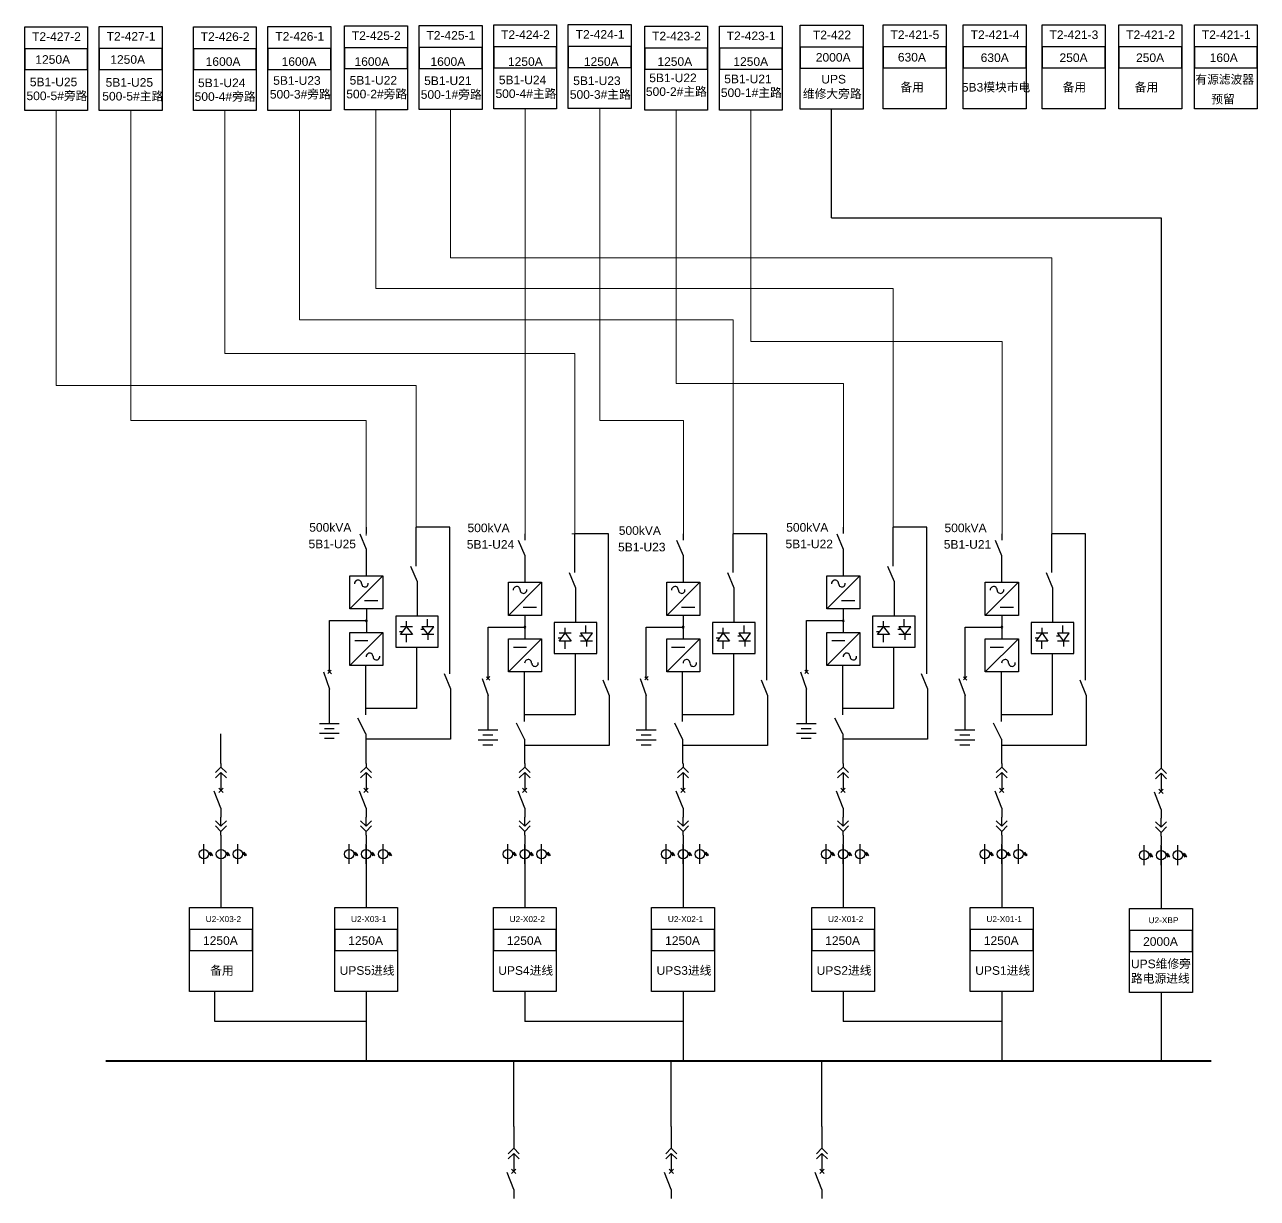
# Model space of a CAD drawing. Header units: millimetres. Extents: x -3460 to -460, y 6070 to 9130.
# Drawn here: x -1653.1 to -1551, y 6317.4 to 6414.7 of the extents above; entities that cross this region are included whole.
import ezdxf
from ezdxf.enums import TextEntityAlignment as Align

# ---------------------------------------------------------------- set-up
doc = ezdxf.new("R2010")
doc.units = ezdxf.units.MM
doc.header["$LTSCALE"] = 1000
doc.header["$MEASUREMENT"] = 0
doc.styles.get("Standard").update_dxf_attribs({"font": 'arial.ttf'})

# ---------------------------------------------------------------- blocks, each defined once
blk = doc.blocks.new('DYDQAA03')
at = {"color": 0}
for points in [[(0, 0), (0, -1.5)], [(-2.12, -3.62), (0, -1.5)], [(-2.12, -5.62), (0, -3.5)], [(2.12, -3.62), (0, -1.5)], [(2.12, -5.62), (0, -3.5)], [(0, -3.5), (0, -7)]]:
    blk.add_lwpolyline(points, dxfattribs=at)
blk = doc.blocks.new('DYDQAA09')
at = {"color": 0}
blk.add_lwpolyline([(0, 0), (0, -3.5)], dxfattribs=at)
blk.add_lwpolyline([(0, 0), (0, -3.5)], dxfattribs=at)
blk.add_lwpolyline([(0, 0), (0, -3.5)], dxfattribs=at)
blk.add_lwpolyline([(0, 0), (0, -3.5)], dxfattribs=at)
blk.add_lwpolyline([(0, 0), (0, -3.5)], dxfattribs=at)
blk.add_lwpolyline([(0, 0), (0, -3.5)], dxfattribs=at)
blk.add_lwpolyline([(0, 0), (0, -3.5)], dxfattribs=at)
blk.add_lwpolyline([(0, 0), (0, -3.5)], dxfattribs=at)
blk.add_lwpolyline([(0, 0), (0, -3.5)], dxfattribs=at)
blk = doc.blocks.new('DYDQ0201')
at = {"color": 0}
for points in [[(0.86, -0.86), (-0.86, 0.86)], [(-0.86, -0.86), (0.86, 0.86)], [(0, -7), (-2.61, -0.37)]]:
    blk.add_lwpolyline(points, dxfattribs=at)
blk = doc.blocks.new('DYDQAA04')
at = {"color": 0}
for points in [[(0, -3.5), (0, 0)], [(-2.12, -1.38), (0, -3.5)], [(-2.12, -3.38), (0, -5.5)], [(2.12, -1.38), (0, -3.5)], [(2.12, -3.38), (0, -5.5)], [(0, -7), (0, -5.5)]]:
    blk.add_lwpolyline(points, dxfattribs=at)
blk = doc.blocks.new('A$C03DD39B5')
for p, q in [((417, 475), (283, 392)), ((350, 333), (350, 467)), ((417, 422), (283, 339))]:
    blk.add_line(p, q)
blk.add_lwpolyline([(700, 167), (0, 167)])
blk.add_circle((350, 167), 167)
blk = doc.blocks.new('DYDQAA05')
at = {"color": 0}
blk.add_lwpolyline([(0, 0), (0, -7)], dxfattribs=at)

msp = doc.modelspace()

# ---------------------------------------------------------------- linework, layer by layer
at = {"color": 4, "lineweight": 20}
for p, q in [((-1650.49, 6407.57, -62213.62), (-1650.49, 6384.79, -62213.62)), ((-1636.52, 6407.57, -17409.11), (-1636.52, 6387.44, -17409.11)), ((-1630.33, 6407.58, -16717.47), (-1630.33, 6390.23, -16717.47)), ((-1624, 6407.65, -17409.11), (-1624, 6392.83, -17409.11)), ((-1617.82, 6407.66, -16717.47), (-1617.82, 6395.38, -16717.47)), ((-1617.82, 6395.38, -16717.47), (-1568.01, 6395.38, -16717.47)), ((-1568.01, 6395.38, -16717.47), (-1568.01, 6372.51, -17409.11)), ((-1624, 6392.83, -17409.11), (-1581.15, 6392.83, -17409.11)), ((-1581.15, 6392.83, -17409.11), (-1581.15, 6373.05, -17409.11)), ((-1630.33, 6390.23, -16717.47), (-1594.41, 6390.23, -16717.47)), ((-1594.41, 6390.23, -16717.47), (-1594.41, 6372.51, -17409.11)), ((-1636.52, 6387.44, -17409.11), (-1607.52, 6387.44, -17409.11)), ((-1607.52, 6387.44, -17409.11), (-1607.52, 6372.51, -17409.11)), ((-1650.49, 6384.79, -62213.62), (-1620.65, 6384.79, -62213.62)), ((-1620.65, 6384.79, -62213.62), (-1620.65, 6373.05, -17409.11))]:
    msp.add_line(p, q, dxfattribs=at)
at = {"color": 6, "lineweight": 20}
for p, q in [((-1644.31, 6407.58, -61521.98), (-1644.31, 6381.91, -61521.98)), ((-1611.64, 6407.73, -17409.11), (-1611.64, 6372.51, -17409.11)), ((-1605.46, 6407.74, -16717.47), (-1605.46, 6381.91, -16717.47)), ((-1599.13, 6407.61, -17409.11), (-1599.13, 6384.95, -17409.11)), ((-1592.95, 6407.62, -16717.47), (-1592.95, 6388.43, -16717.47)), ((-1592.95, 6388.43, -16717.47), (-1572.13, 6388.43, -16717.47)), ((-1572.13, 6388.43, -16717.47), (-1572.13, 6372.51, -17409.11)), ((-1599.13, 6384.95, -17409.11), (-1585.26, 6384.95, -17409.11)), ((-1585.26, 6384.95, -17409.11), (-1585.26, 6373.05, -17409.11)), ((-1644.31, 6381.91, -61521.98), (-1624.8, 6381.91, -61521.98)), ((-1624.8, 6381.91, -61521.98), (-1624.8, 6374.59, -46826.32)), ((-1605.46, 6381.91, -16717.47), (-1598.53, 6381.91, -16717.47)), ((-1598.53, 6381.91, -16717.47), (-1598.53, 6372.51, -17409.11)), ((-1624.8, 6374.59, -46826.32), (-1624.8, 6372.38, -46826.32))]:
    msp.add_line(p, q, dxfattribs=at)
at = {"color": 5, "lineweight": 30}
for p, q in [((-1586.25, 6398.69, -19549.99), (-1586.25, 6407.7, -17914.17)), ((-1586.25, 6398.69, -19549.99), (-1558.96, 6398.69, -19549.99)), ((-1558.96, 6398.69, -19549.99), (-1558.96, 6353.41, -17409.11))]:
    msp.add_line(p, q, dxfattribs=at)
at = {"color": 3, "lineweight": -2}
for p, q in [((-1624.77, 6372.53, -17409.11), (-1624.77, 6373.05, -17409.11)), ((-1617.87, 6373.05, -17409.11), (-1620.65, 6373.05, -17409.11)), ((-1620.65, 6369.83, -17409.11), (-1620.65, 6373.05, -17409.11)), ((-1617.87, 6373.05, -17409.11), (-1620.65, 6373.05, -17409.11)), ((-1585.26, 6372.53, -17409.11), (-1585.26, 6373.05, -17409.11)), ((-1578.36, 6373.05, -17409.11), (-1581.15, 6373.05, -17409.11)), ((-1581.15, 6369.83, -17409.11), (-1581.15, 6373.05, -17409.11)), ((-1578.36, 6373.05, -17409.11), (-1581.15, 6373.05, -17409.11)), ((-1625.34, 6372.52, -17409.11), (-1624.81, 6371.25, -17409.11)), ((-1612.21, 6371.99, -17409.11), (-1611.67, 6370.71, -17409.11)), ((-1611.64, 6371.99, -17409.11), (-1611.64, 6372.51, -17409.11)), ((-1604.74, 6372.51, -17409.11), (-1607.52, 6372.51, -17409.11)), ((-1607.52, 6369.29, -17409.11), (-1607.52, 6372.51, -17409.11)), ((-1604.74, 6372.51, -17409.11), (-1607.52, 6372.51, -17409.11)), ((-1599.1, 6371.99, -17409.11), (-1598.56, 6370.71, -17409.11)), ((-1598.53, 6371.99, -17409.11), (-1598.53, 6372.51, -17409.11)), ((-1591.62, 6372.51, -17409.11), (-1594.41, 6372.51, -17409.11)), ((-1594.41, 6369.29, -17409.11), (-1594.41, 6372.51, -17409.11)), ((-1591.62, 6372.51, -17409.11), (-1594.41, 6372.51, -17409.11)), ((-1585.83, 6372.52, -17409.11), (-1585.3, 6371.25, -17409.11)), ((-1572.7, 6371.99, -17409.11), (-1572.17, 6370.71, -17409.11)), ((-1572.13, 6371.99, -17409.11), (-1572.13, 6372.51, -17409.11)), ((-1565.23, 6372.51, -17409.11), (-1568.01, 6372.51, -17409.11)), ((-1568.01, 6369.29, -17409.11), (-1568.01, 6372.51, -17409.11)), ((-1565.23, 6372.51, -17409.11), (-1568.01, 6372.51, -17409.11)), ((-1624.81, 6371.25, -17409.11), (-1624.81, 6369.06, -17409.11)), ((-1611.67, 6370.71, -17409.11), (-1611.67, 6368.53, -17409.11)), ((-1598.56, 6370.71, -17409.11), (-1598.56, 6368.53, -17409.11)), ((-1585.3, 6371.25, -17409.11), (-1585.3, 6369.06, -17409.11)), ((-1572.17, 6370.71, -17409.11), (-1572.17, 6368.53, -17409.11)), ((-1621.12, 6369.84, -17409.11), (-1620.59, 6368.57, -17409.11)), ((-1581.61, 6369.84, -17409.11), (-1581.08, 6368.57, -17409.11)), ((-1623.43, 6369.03, -17409.11), (-1626.16, 6366.29, -17409.11)), ((-1626.16, 6369.03, -17409.11), (-1623.43, 6369.03, -17409.11)), ((-1626.16, 6366.29, -17409.11), (-1626.16, 6369.03, -17409.11)), ((-1623.43, 6369.03, -17409.11), (-1623.43, 6366.29, -17409.11)), ((-1620.59, 6368.57, -17409.11), (-1620.59, 6365.69, -17409.11)), ((-1607.99, 6369.31, -17409.11), (-1607.46, 6368.03, -17409.11)), ((-1594.88, 6369.31, -17409.11), (-1594.35, 6368.03, -17409.11)), ((-1583.92, 6369.03, -17409.11), (-1586.65, 6366.29, -17409.11)), ((-1586.65, 6369.03, -17409.11), (-1583.92, 6369.03, -17409.11)), ((-1586.65, 6366.29, -17409.11), (-1586.65, 6369.03, -17409.11)), ((-1583.92, 6369.03, -17409.11), (-1583.92, 6366.29, -17409.11)), ((-1581.08, 6368.57, -17409.11), (-1581.08, 6365.69, -17409.11)), ((-1568.48, 6369.31, -17409.11), (-1567.95, 6368.03, -17409.11)), ((-1610.29, 6368.49, -17409.11), (-1613.02, 6365.75, -17409.11)), ((-1613.02, 6368.49, -17409.11), (-1610.29, 6368.49, -17409.11)), ((-1613.02, 6365.75, -17409.11), (-1613.02, 6368.49, -17409.11)), ((-1610.29, 6368.49, -17409.11), (-1610.29, 6365.75, -17409.11)), ((-1607.46, 6368.03, -17409.11), (-1607.46, 6365.15, -17409.11)), ((-1597.18, 6368.49, -17409.11), (-1599.91, 6365.75, -17409.11)), ((-1599.91, 6368.49, -17409.11), (-1597.18, 6368.49, -17409.11)), ((-1599.91, 6365.75, -17409.11), (-1599.91, 6368.49, -17409.11)), ((-1597.18, 6368.49, -17409.11), (-1597.18, 6365.75, -17409.11)), ((-1594.35, 6368.03, -17409.11), (-1594.35, 6365.15, -17409.11)), ((-1570.78, 6368.49, -17409.11), (-1573.52, 6365.75, -17409.11)), ((-1573.52, 6368.49, -17409.11), (-1570.78, 6368.49, -17409.11)), ((-1573.52, 6365.75, -17409.11), (-1573.52, 6368.49, -17409.11)), ((-1570.78, 6368.49, -17409.11), (-1570.78, 6365.75, -17409.11)), ((-1567.95, 6368.03, -17409.11), (-1567.95, 6365.15, -17409.11)), ((-1624.93, 6366.98, -17409.11), (-1623.84, 6366.98, -17409.11)), ((-1585.42, 6366.98, -17409.11), (-1584.33, 6366.98, -17409.11)), ((-1623.43, 6366.29, -17409.11), (-1626.16, 6366.29, -17409.11)), ((-1624.79, 6366.31, -17409.11), (-1624.79, 6364.38, -17409.11)), ((-1620.59, 6365.69, -17409.11), (-1622.36, 6365.69, -17409.11)), ((-1622.36, 6365.69, -17409.11), (-1622.36, 6363.12, -17409.11)), ((-1618.83, 6365.69, -17409.11), (-1620.59, 6365.69, -17409.11)), ((-1618.83, 6363.12, -17409.11), (-1618.83, 6365.69, -17409.11)), ((-1610.29, 6365.75, -17409.11), (-1613.02, 6365.75, -17409.11)), ((-1611.79, 6366.44, -17409.11), (-1610.7, 6366.44, -17409.11)), ((-1611.65, 6365.77, -17409.11), (-1611.65, 6363.84, -17409.11)), ((-1597.18, 6365.75, -17409.11), (-1599.91, 6365.75, -17409.11)), ((-1598.68, 6366.44, -17409.11), (-1597.59, 6366.44, -17409.11)), ((-1598.54, 6365.77, -17409.11), (-1598.54, 6363.84, -17409.11)), ((-1583.92, 6366.29, -17409.11), (-1586.65, 6366.29, -17409.11)), ((-1585.28, 6366.31, -17409.11), (-1585.28, 6364.38, -17409.11)), ((-1581.08, 6365.69, -17409.11), (-1582.85, 6365.69, -17409.11)), ((-1582.85, 6365.69, -17409.11), (-1582.85, 6363.12, -17409.11)), ((-1579.32, 6365.69, -17409.11), (-1581.08, 6365.69, -17409.11)), ((-1579.32, 6363.12, -17409.11), (-1579.32, 6365.69, -17409.11)), ((-1570.78, 6365.75, -17409.11), (-1573.52, 6365.75, -17409.11)), ((-1572.29, 6366.44, -17409.11), (-1571.19, 6366.44, -17409.11)), ((-1572.14, 6365.77, -17409.11), (-1572.14, 6363.84, -17409.11)), ((-1627.84, 6365.32, -17409.11), (-1624.79, 6365.32, -17409.11)), ((-1627.84, 6362.53, -17409.11), (-1627.84, 6365.32, -17409.11)), ((-1627.84, 6362.53, -17409.11), (-1627.84, 6365.29, -17409.11)), ((-1620.97, 6364.81, -17409.11), (-1621.95, 6364.81, -17409.11)), ((-1621.95, 6364.16, -17409.11), (-1621.46, 6364.81, -17409.11)), ((-1621.46, 6364.82, -17409.11), (-1621.46, 6365.26, -17409.11)), ((-1621.46, 6364.81, -17409.11), (-1620.97, 6364.16, -17409.11)), ((-1620.01, 6364.57, -17409.11), (-1620.28, 6364.57, -17409.11)), ((-1619.2, 6364.81, -17409.11), (-1620.19, 6364.81, -17409.11)), ((-1620.19, 6364.81, -17409.11), (-1619.7, 6364.16, -17409.11)), ((-1619.73, 6364.83, -17409.11), (-1619.73, 6365.44, -17409.11)), ((-1619.7, 6364.16, -17409.11), (-1619.2, 6364.81, -17409.11)), ((-1614.71, 6364.78, -17409.11), (-1611.65, 6364.78, -17409.11)), ((-1614.71, 6361.99, -17409.11), (-1614.71, 6364.78, -17409.11)), ((-1614.71, 6361.99, -17409.11), (-1614.71, 6364.75, -17409.11)), ((-1607.46, 6365.15, -17409.11), (-1609.22, 6365.15, -17409.11)), ((-1609.22, 6365.15, -17409.11), (-1609.22, 6362.58, -17409.11)), ((-1608.33, 6364.28, -17409.11), (-1608.33, 6364.72, -17409.11)), ((-1605.69, 6365.15, -17409.11), (-1607.46, 6365.15, -17409.11)), ((-1606.6, 6364.29, -17409.11), (-1606.6, 6364.91, -17409.11)), ((-1605.69, 6362.58, -17409.11), (-1605.69, 6365.15, -17409.11)), ((-1601.6, 6364.78, -17409.11), (-1598.54, 6364.78, -17409.11)), ((-1601.6, 6361.99, -17409.11), (-1601.6, 6364.78, -17409.11)), ((-1601.6, 6361.99, -17409.11), (-1601.6, 6364.75, -17409.11)), ((-1594.35, 6365.15, -17409.11), (-1596.11, 6365.15, -17409.11)), ((-1596.11, 6365.15, -17409.11), (-1596.11, 6362.58, -17409.11)), ((-1595.22, 6364.28, -17409.11), (-1595.22, 6364.72, -17409.11)), ((-1592.58, 6365.15, -17409.11), (-1594.35, 6365.15, -17409.11)), ((-1593.49, 6364.29, -17409.11), (-1593.49, 6364.91, -17409.11)), ((-1592.58, 6362.58, -17409.11), (-1592.58, 6365.15, -17409.11)), ((-1588.33, 6365.32, -17409.11), (-1585.28, 6365.32, -17409.11)), ((-1588.33, 6362.53, -17409.11), (-1588.33, 6365.32, -17409.11)), ((-1588.33, 6362.53, -17409.11), (-1588.33, 6365.29, -17409.11)), ((-1581.46, 6364.81, -17409.11), (-1582.45, 6364.81, -17409.11)), ((-1582.45, 6364.16, -17409.11), (-1581.95, 6364.81, -17409.11)), ((-1581.95, 6364.82, -17409.11), (-1581.95, 6365.26, -17409.11)), ((-1581.95, 6364.81, -17409.11), (-1581.46, 6364.16, -17409.11)), ((-1580.51, 6364.57, -17409.11), (-1580.77, 6364.57, -17409.11)), ((-1579.69, 6364.81, -17409.11), (-1580.68, 6364.81, -17409.11)), ((-1580.68, 6364.81, -17409.11), (-1580.19, 6364.16, -17409.11)), ((-1580.23, 6364.83, -17409.11), (-1580.23, 6365.44, -17409.11)), ((-1580.19, 6364.16, -17409.11), (-1579.69, 6364.81, -17409.11)), ((-1575.2, 6364.78, -17409.11), (-1572.14, 6364.78, -17409.11)), ((-1575.2, 6361.99, -17409.11), (-1575.2, 6364.78, -17409.11)), ((-1575.2, 6361.99, -17409.11), (-1575.2, 6364.75, -17409.11)), ((-1567.95, 6365.15, -17409.11), (-1569.71, 6365.15, -17409.11)), ((-1569.71, 6365.15, -17409.11), (-1569.71, 6362.58, -17409.11)), ((-1568.82, 6364.28, -17409.11), (-1568.82, 6364.72, -17409.11)), ((-1566.18, 6365.15, -17409.11), (-1567.95, 6365.15, -17409.11)), ((-1567.09, 6364.29, -17409.11), (-1567.09, 6364.91, -17409.11)), ((-1566.18, 6362.58, -17409.11), (-1566.18, 6365.15, -17409.11)), ((-1626.16, 6364.34, -17409.11), (-1623.43, 6364.34, -17409.11)), ((-1623.43, 6364.34, -17409.11), (-1626.16, 6361.61, -17409.11)), ((-1626.16, 6361.61, -17409.11), (-1626.16, 6364.34, -17409.11)), ((-1625.75, 6363.66, -17409.11), (-1624.66, 6363.66, -17409.11)), ((-1623.43, 6364.34, -17409.11), (-1623.43, 6361.61, -17409.11)), ((-1621.78, 6364.4, -17409.11), (-1622.04, 6364.4, -17409.11)), ((-1620.97, 6364.16, -17409.11), (-1621.95, 6364.16, -17409.11)), ((-1621.5, 6364.14, -17409.11), (-1621.5, 6363.53, -17409.11)), ((-1619.2, 6364.16, -17409.11), (-1620.19, 6364.16, -17409.11)), ((-1619.7, 6364.15, -17409.11), (-1619.7, 6363.72, -17409.11)), ((-1613.02, 6363.81, -17409.11), (-1610.29, 6363.81, -17409.11)), ((-1610.29, 6363.81, -17409.11), (-1613.02, 6361.07, -17409.11)), ((-1613.02, 6361.07, -17409.11), (-1613.02, 6363.81, -17409.11)), ((-1610.29, 6363.81, -17409.11), (-1610.29, 6361.07, -17409.11)), ((-1608.64, 6363.86, -17409.11), (-1608.91, 6363.86, -17409.11)), ((-1607.83, 6364.28, -17409.11), (-1608.82, 6364.28, -17409.11)), ((-1608.82, 6363.62, -17409.11), (-1608.33, 6364.28, -17409.11)), ((-1607.83, 6363.62, -17409.11), (-1608.82, 6363.62, -17409.11)), ((-1608.36, 6363.6, -17409.11), (-1608.36, 6362.99, -17409.11)), ((-1608.33, 6364.28, -17409.11), (-1607.83, 6363.62, -17409.11)), ((-1606.88, 6364.03, -17409.11), (-1607.14, 6364.03, -17409.11)), ((-1606.07, 6364.28, -17409.11), (-1607.05, 6364.28, -17409.11)), ((-1607.05, 6364.28, -17409.11), (-1606.56, 6363.62, -17409.11)), ((-1606.07, 6363.62, -17409.11), (-1607.05, 6363.62, -17409.11)), ((-1606.56, 6363.62, -17409.11), (-1606.07, 6364.28, -17409.11)), ((-1606.56, 6363.62, -17409.11), (-1606.56, 6363.18, -17409.11)), ((-1599.91, 6363.81, -17409.11), (-1597.18, 6363.81, -17409.11)), ((-1597.18, 6363.81, -17409.11), (-1599.91, 6361.07, -17409.11)), ((-1599.91, 6361.07, -17409.11), (-1599.91, 6363.81, -17409.11)), ((-1597.18, 6363.81, -17409.11), (-1597.18, 6361.07, -17409.11)), ((-1595.53, 6363.86, -17409.11), (-1595.8, 6363.86, -17409.11)), ((-1594.72, 6364.28, -17409.11), (-1595.71, 6364.28, -17409.11)), ((-1595.71, 6363.62, -17409.11), (-1595.22, 6364.28, -17409.11)), ((-1594.72, 6363.62, -17409.11), (-1595.71, 6363.62, -17409.11)), ((-1595.25, 6363.6, -17409.11), (-1595.25, 6362.99, -17409.11)), ((-1595.22, 6364.28, -17409.11), (-1594.72, 6363.62, -17409.11)), ((-1593.77, 6364.03, -17409.11), (-1594.03, 6364.03, -17409.11)), ((-1592.96, 6364.28, -17409.11), (-1593.94, 6364.28, -17409.11)), ((-1593.94, 6364.28, -17409.11), (-1593.45, 6363.62, -17409.11)), ((-1592.96, 6363.62, -17409.11), (-1593.94, 6363.62, -17409.11)), ((-1593.45, 6363.62, -17409.11), (-1592.96, 6364.28, -17409.11)), ((-1593.45, 6363.62, -17409.11), (-1593.45, 6363.18, -17409.11)), ((-1586.65, 6364.34, -17409.11), (-1583.92, 6364.34, -17409.11)), ((-1583.92, 6364.34, -17409.11), (-1586.65, 6361.61, -17409.11)), ((-1586.65, 6361.61, -17409.11), (-1586.65, 6364.34, -17409.11)), ((-1586.24, 6363.66, -17409.11), (-1585.15, 6363.66, -17409.11)), ((-1583.92, 6364.34, -17409.11), (-1583.92, 6361.61, -17409.11)), ((-1582.27, 6364.4, -17409.11), (-1582.53, 6364.4, -17409.11)), ((-1581.46, 6364.16, -17409.11), (-1582.45, 6364.16, -17409.11)), ((-1581.99, 6364.14, -17409.11), (-1581.99, 6363.53, -17409.11)), ((-1579.69, 6364.16, -17409.11), (-1580.68, 6364.16, -17409.11)), ((-1580.19, 6364.15, -17409.11), (-1580.19, 6363.72, -17409.11)), ((-1573.52, 6363.81, -17409.11), (-1570.78, 6363.81, -17409.11)), ((-1570.78, 6363.81, -17409.11), (-1573.52, 6361.07, -17409.11)), ((-1573.52, 6361.07, -17409.11), (-1573.52, 6363.81, -17409.11)), ((-1570.78, 6363.81, -17409.11), (-1570.78, 6361.07, -17409.11)), ((-1569.14, 6363.86, -17409.11), (-1569.4, 6363.86, -17409.11)), ((-1568.33, 6364.28, -17409.11), (-1569.31, 6364.28, -17409.11)), ((-1569.31, 6363.62, -17409.11), (-1568.82, 6364.28, -17409.11)), ((-1568.33, 6363.62, -17409.11), (-1569.31, 6363.62, -17409.11)), ((-1568.86, 6363.6, -17409.11), (-1568.86, 6362.99, -17409.11)), ((-1568.82, 6364.28, -17409.11), (-1568.33, 6363.62, -17409.11)), ((-1567.37, 6364.03, -17409.11), (-1567.63, 6364.03, -17409.11)), ((-1566.56, 6364.28, -17409.11), (-1567.54, 6364.28, -17409.11)), ((-1567.54, 6364.28, -17409.11), (-1567.05, 6363.62, -17409.11)), ((-1566.56, 6363.62, -17409.11), (-1567.54, 6363.62, -17409.11)), ((-1567.05, 6363.62, -17409.11), (-1566.56, 6364.28, -17409.11)), ((-1567.05, 6363.62, -17409.11), (-1567.05, 6363.18, -17409.11)), ((-1622.36, 6363.12, -17409.11), (-1620.59, 6363.12, -17409.11)), ((-1620.59, 6363.12, -17409.11), (-1618.83, 6363.12, -17409.11)), ((-1612.61, 6363.12, -17409.11), (-1611.52, 6363.12, -17409.11)), ((-1609.22, 6362.58, -17409.11), (-1607.46, 6362.58, -17409.11)), ((-1607.46, 6362.58, -17409.11), (-1605.69, 6362.58, -17409.11)), ((-1599.5, 6363.12, -17409.11), (-1598.41, 6363.12, -17409.11)), ((-1596.11, 6362.58, -17409.11), (-1594.35, 6362.58, -17409.11)), ((-1594.35, 6362.58, -17409.11), (-1592.58, 6362.58, -17409.11)), ((-1582.85, 6363.12, -17409.11), (-1581.08, 6363.12, -17409.11)), ((-1581.08, 6363.12, -17409.11), (-1579.32, 6363.12, -17409.11)), ((-1573.11, 6363.12, -17409.11), (-1572.01, 6363.12, -17409.11)), ((-1569.71, 6362.58, -17409.11), (-1567.95, 6362.58, -17409.11)), ((-1567.95, 6362.58, -17409.11), (-1566.18, 6362.58, -17409.11)), ((-1623.43, 6361.61, -17409.11), (-1626.16, 6361.61, -17409.11)), ((-1583.92, 6361.61, -17409.11), (-1586.65, 6361.61, -17409.11)), ((-1610.29, 6361.07, -17409.11), (-1613.02, 6361.07, -17409.11)), ((-1597.18, 6361.07, -17409.11), (-1599.91, 6361.07, -17409.11)), ((-1570.78, 6361.07, -17409.11), (-1573.52, 6361.07, -17409.11))]:
    msp.add_line(p, q, dxfattribs=at)
at = {"color": 3}
for p, q in [((-1617.87, 6360.92, -17409.11), (-1617.87, 6373.05, -17409.11)), ((-1578.36, 6360.92, -17409.11), (-1578.36, 6373.05, -17409.11)), ((-1604.74, 6360.38, -17409.11), (-1604.74, 6372.51, -17409.11)), ((-1591.62, 6360.38, -17409.11), (-1591.62, 6372.51, -17409.11)), ((-1565.23, 6360.38, -17409.11), (-1565.23, 6372.51, -17409.11)), ((-1627.84, 6361.07, -17409.11), (-1627.84, 6362.53, -17409.11)), ((-1620.63, 6363.12, -17409.11), (-1620.63, 6359.66, -17409.11)), ((-1607.49, 6362.58, -17409.11), (-1607.49, 6359.12, -17409.11)), ((-1594.38, 6362.58, -17409.11), (-1594.38, 6359.12, -17409.11)), ((-1588.33, 6361.07, -17409.11), (-1588.33, 6362.53, -17409.11)), ((-1581.12, 6363.12, -17409.11), (-1581.12, 6359.66, -17409.11)), ((-1567.98, 6362.58, -17409.11), (-1567.98, 6359.12, -17409.11)), ((-1624.83, 6357.5, -17409.11), (-1624.83, 6361.61, -17409.11)), ((-1614.71, 6360.53, -17409.11), (-1614.71, 6361.99, -17409.11)), ((-1601.6, 6360.53, -17409.11), (-1601.6, 6361.99, -17409.11)), ((-1585.32, 6357.5, -17409.11), (-1585.32, 6361.61, -17409.11)), ((-1575.2, 6360.53, -17409.11), (-1575.2, 6361.99, -17409.11)), ((-1628.35, 6361.07, -17409.11), (-1627.84, 6359.63, -17409.11)), ((-1627.68, 6360.91, -17409.11), (-1627.98, 6361.2, -17409.11)), ((-1627.7, 6361.21, -17409.11), (-1627.97, 6360.94, -17409.11)), ((-1618.34, 6360.94, -17409.11), (-1617.81, 6359.66, -17409.11)), ((-1615.21, 6360.53, -17409.11), (-1614.71, 6359.1, -17409.11)), ((-1614.55, 6360.38, -17409.11), (-1614.84, 6360.66, -17409.11)), ((-1614.57, 6360.68, -17409.11), (-1614.83, 6360.4, -17409.11)), ((-1611.7, 6356.96, -17409.11), (-1611.7, 6361.07, -17409.11)), ((-1605.21, 6360.4, -17409.11), (-1604.67, 6359.12, -17409.11)), ((-1602.1, 6360.53, -17409.11), (-1601.6, 6359.1, -17409.11)), ((-1601.44, 6360.38, -17409.11), (-1601.73, 6360.66, -17409.11)), ((-1601.45, 6360.68, -17409.11), (-1601.72, 6360.4, -17409.11)), ((-1598.59, 6356.96, -17409.11), (-1598.59, 6361.07, -17409.11)), ((-1592.09, 6360.4, -17409.11), (-1591.56, 6359.12, -17409.11)), ((-1588.84, 6361.07, -17409.11), (-1588.33, 6359.63, -17409.11)), ((-1588.17, 6360.91, -17409.11), (-1588.47, 6361.2, -17409.11)), ((-1588.19, 6361.21, -17409.11), (-1588.46, 6360.94, -17409.11)), ((-1578.83, 6360.94, -17409.11), (-1578.3, 6359.66, -17409.11)), ((-1575.7, 6360.53, -17409.11), (-1575.2, 6359.1, -17409.11)), ((-1575.06, 6360.68, -17409.11), (-1575.33, 6360.4, -17409.11)), ((-1575.04, 6360.38, -17409.11), (-1575.33, 6360.66, -17409.11)), ((-1572.19, 6356.96, -17409.11), (-1572.19, 6361.07, -17409.11)), ((-1565.7, 6360.4, -17409.11), (-1565.16, 6359.12, -17409.11)), ((-1627.84, 6356.77, -17409.11), (-1627.84, 6359.63, -17409.11)), ((-1617.81, 6359.66, -17409.11), (-1617.81, 6355.5, -17409.11)), ((-1588.33, 6356.77, -17409.11), (-1588.33, 6359.63, -17409.11)), ((-1578.3, 6359.66, -17409.11), (-1578.3, 6355.5, -17409.11)), ((-1614.71, 6356.23, -17409.11), (-1614.71, 6359.1, -17409.11)), ((-1604.67, 6359.12, -17409.11), (-1604.67, 6354.96, -17409.11)), ((-1601.6, 6356.23, -17409.11), (-1601.6, 6359.1, -17409.11)), ((-1591.56, 6359.12, -17409.11), (-1591.56, 6354.96, -17409.11)), ((-1575.2, 6356.23, -17409.11), (-1575.2, 6359.1, -17409.11)), ((-1565.16, 6359.12, -17409.11), (-1565.16, 6354.96, -17409.11)), ((-1624.83, 6355.93, -17409.11), (-1625.49, 6357.24, -17409.11)), ((-1611.7, 6355.5, -17409.11), (-1612.36, 6356.81, -17409.11)), ((-1598.59, 6355.5, -17409.11), (-1599.25, 6356.81, -17409.11)), ((-1585.32, 6355.93, -17409.11), (-1585.98, 6357.24, -17409.11)), ((-1572.19, 6355.5, -17409.11), (-1572.85, 6356.81, -17409.11)), ((-1636.86, 6355.93, -17409.11), (-1636.86, 6353.49, -17409.11)), ((-1624.83, 6355.93, -17409.11), (-1624.83, 6353.49, -17409.11)), ((-1617.81, 6355.5, -17409.11), (-1624.83, 6355.5, -17409.11)), ((-1611.7, 6355.5, -17409.11), (-1611.7, 6353.49, -17409.11)), ((-1598.59, 6355.5, -17409.11), (-1598.59, 6353.49, -17409.11)), ((-1585.32, 6355.93, -17409.11), (-1585.32, 6353.49, -17409.11)), ((-1578.3, 6355.5, -17409.11), (-1585.32, 6355.5, -17409.11)), ((-1572.19, 6355.5, -17409.11), (-1572.19, 6353.49, -17409.11)), ((-1604.67, 6354.96, -17409.11), (-1611.7, 6354.96, -17409.11)), ((-1591.56, 6354.96, -17409.11), (-1598.59, 6354.96, -17409.11)), ((-1565.16, 6354.96, -17409.11), (-1572.19, 6354.96, -17409.11))]:
    msp.add_line(p, q, dxfattribs=at)
at = {"color": 5, "lineweight": 20}
msp.add_line((-1607.76, 6372.52, -46826.32), (-1606.01, 6372.52, -46826.32), dxfattribs=at)
for p, q in [((-1636.83, 6346.74, -16494.78), (-1636.83, 6345.1, -16494.78)), ((-1624.81, 6346.74, -16494.78), (-1624.81, 6345.1, -16494.78)), ((-1611.67, 6346.74, -16494.78), (-1611.67, 6345.1, -16494.78)), ((-1598.56, 6346.74, -16494.78), (-1598.56, 6345.1, -16494.78)), ((-1585.3, 6346.74, -16494.78), (-1585.3, 6345.1, -16494.78)), ((-1572.16, 6346.74, -16494.78), (-1572.16, 6345.1, -16494.78)), ((-1558.96, 6346.66, -15207.89), (-1558.96, 6345.02, -15207.89)), ((-1636.83, 6345.1, -16494.78), (-1636.83, 6341.54, -16494.78)), ((-1624.81, 6345.1, -16494.78), (-1624.81, 6341.54, -16494.78)), ((-1611.67, 6345.1, -16494.78), (-1611.67, 6341.54, -16494.78)), ((-1598.56, 6345.1, -16494.78), (-1598.56, 6341.54, -16494.78)), ((-1585.3, 6345.1, -16494.78), (-1585.3, 6341.54, -16494.78)), ((-1572.16, 6345.1, -16494.78), (-1572.16, 6341.54, -16494.78)), ((-1558.96, 6345.02, -15207.89), (-1558.96, 6341.46, -15207.89)), ((-1637.37, 6334.58, -15520.47), (-1637.37, 6332.12, -15520.47)), ((-1624.81, 6334.58, -15520.47), (-1624.81, 6328.81, -15520.47)), ((-1611.67, 6334.58, -15520.47), (-1611.67, 6332.11, -15520.47)), ((-1598.56, 6334.58, -15520.47), (-1598.56, 6328.82, -15520.47)), ((-1585.3, 6334.58, -15520.47), (-1585.3, 6332.11, -15520.47)), ((-1572.16, 6334.58, -15520.47), (-1572.16, 6328.91, -15520.47)), ((-1572.16, 6334.58, -15520.47), (-1572.16, 6332.11, -15520.47)), ((-1558.96, 6334.5, -15207.89), (-1558.96, 6328.78, -15207.89)), ((-1624.81, 6332.11, -15520.47), (-1637.37, 6332.11, -15520.47)), ((-1598.56, 6332.11, -15520.47), (-1611.67, 6332.11, -15520.47)), ((-1572.16, 6332.11, -15520.47), (-1585.3, 6332.11, -15520.47)), ((-1612.58, 6323.41, -30219.11), (-1612.58, 6328.91, -28835.83)), ((-1599.53, 6323.41, -30219.11), (-1599.53, 6328.91, -28835.83)), ((-1587.05, 6323.41, -30219.11), (-1587.05, 6328.91, -28835.83))]:
    msp.add_line(p, q)
at = {"color": 1, "lineweight": 40}
msp.add_line((-1646.38, 6328.85, 92.48), (-1554.8, 6328.85, 92.48), dxfattribs=at)
for points, elevation in [([(-1653.09, 6414.52), (-1647.88, 6414.52), (-1647.88, 6407.57), (-1653.09, 6407.57)], -62213.62), ([(-1646.91, 6414.54), (-1641.7, 6414.54), (-1641.7, 6407.58), (-1646.91, 6407.58)], -61521.98), ([(-1639.12, 6414.52), (-1633.91, 6414.52), (-1633.91, 6407.57), (-1639.12, 6407.57)], -17409.11), ([(-1632.94, 6414.54), (-1627.73, 6414.54), (-1627.73, 6407.58), (-1632.94, 6407.58)], -16717.47), ([(-1626.6, 6414.6), (-1621.39, 6414.6), (-1621.39, 6407.65), (-1626.6, 6407.65)], -17409.11), ([(-1620.42, 6414.62), (-1615.21, 6414.62), (-1615.21, 6407.66), (-1620.42, 6407.66)], -16717.47), ([(-1614.24, 6414.68), (-1609.03, 6414.68), (-1609.03, 6407.73), (-1614.24, 6407.73)], -17409.11), ([(-1608.06, 6414.7), (-1602.85, 6414.7), (-1602.85, 6407.74), (-1608.06, 6407.74)], -16717.47), ([(-1601.73, 6414.56), (-1596.52, 6414.56), (-1596.52, 6407.61), (-1601.73, 6407.61)], -17409.11), ([(-1595.55, 6414.58), (-1590.34, 6414.58), (-1590.34, 6407.62), (-1595.55, 6407.62)], -16717.47), ([(-1588.85, 6414.65), (-1583.65, 6414.65), (-1583.65, 6407.7), (-1588.85, 6407.7)], -17914.17), ([(-1581.98, 6414.67), (-1576.77, 6414.67), (-1576.77, 6407.72), (-1581.98, 6407.72)], -17409.11), ([(-1575.34, 6414.67), (-1570.13, 6414.67), (-1570.13, 6407.72), (-1575.34, 6407.72)], -17409.11), ([(-1568.81, 6414.67), (-1563.6, 6414.67), (-1563.6, 6407.72), (-1568.81, 6407.72)], -17409.11), ([(-1562.46, 6414.67), (-1557.25, 6414.67), (-1557.25, 6407.72), (-1562.46, 6407.72)], -17409.11), ([(-1556.19, 6414.67), (-1550.99, 6414.67), (-1550.99, 6407.72), (-1556.19, 6407.72)], -17409.11), ([(-1653.09, 6410.97), (-1647.88, 6410.97), (-1647.88, 6412.7), (-1653.09, 6412.7)], -62213.62), ([(-1646.91, 6410.98), (-1641.7, 6410.98), (-1641.7, 6412.72), (-1646.91, 6412.72)], -61521.98), ([(-1639.12, 6410.97), (-1633.91, 6410.97), (-1633.91, 6412.7), (-1639.12, 6412.7)], -17409.11), ([(-1632.94, 6410.98), (-1627.73, 6410.98), (-1627.73, 6412.72), (-1632.94, 6412.72)], -16717.47), ([(-1626.6, 6411.05), (-1621.39, 6411.05), (-1621.39, 6412.78), (-1626.6, 6412.78)], -17409.11), ([(-1620.42, 6411.06), (-1615.21, 6411.06), (-1615.21, 6412.8), (-1620.42, 6412.8)], -16717.47), ([(-1614.24, 6411.13), (-1609.03, 6411.13), (-1609.03, 6412.86), (-1614.24, 6412.86)], -17409.11), ([(-1608.06, 6411.14), (-1602.85, 6411.14), (-1602.85, 6412.88), (-1608.06, 6412.88)], -16717.47), ([(-1601.73, 6411.01), (-1596.52, 6411.01), (-1596.52, 6412.74), (-1601.73, 6412.74)], -17409.11), ([(-1595.55, 6411.02), (-1590.34, 6411.02), (-1590.34, 6412.76), (-1595.55, 6412.76)], -16717.47), ([(-1588.85, 6411.1), (-1583.65, 6411.1), (-1583.65, 6412.84), (-1588.85, 6412.84)], -17914.17), ([(-1581.98, 6411.12), (-1576.77, 6411.12), (-1576.77, 6412.86), (-1581.98, 6412.86)], -17409.11), ([(-1575.34, 6411.12), (-1570.13, 6411.12), (-1570.13, 6412.86), (-1575.34, 6412.86)], -17409.11), ([(-1568.81, 6411.12), (-1563.6, 6411.12), (-1563.6, 6412.86), (-1568.81, 6412.86)], -17409.11), ([(-1562.46, 6411.12), (-1557.25, 6411.12), (-1557.25, 6412.86), (-1562.46, 6412.86)], -17409.11), ([(-1556.19, 6411.12), (-1550.99, 6411.12), (-1550.99, 6412.86), (-1556.19, 6412.86)], -17409.11), ([(-1639.44, 6341.54), (-1634.23, 6341.54), (-1634.23, 6334.58), (-1639.44, 6334.58)], -15520.47), ([(-1627.41, 6341.54), (-1622.2, 6341.54), (-1622.2, 6334.58), (-1627.41, 6334.58)], -15520.47), ([(-1614.27, 6341.54), (-1609.07, 6341.54), (-1609.07, 6334.58), (-1614.27, 6334.58)], -15520.47), ([(-1601.16, 6341.54), (-1595.96, 6341.54), (-1595.96, 6334.58), (-1601.16, 6334.58)], -15520.47), ([(-1587.9, 6341.54), (-1582.69, 6341.54), (-1582.69, 6334.58), (-1587.9, 6334.58)], -15520.47), ([(-1574.77, 6341.54), (-1569.56, 6341.54), (-1569.56, 6334.58), (-1574.77, 6334.58)], -15520.47), ([(-1561.57, 6341.46), (-1556.36, 6341.46), (-1556.36, 6334.5), (-1561.57, 6334.5)], -14233.59), ([(-1639.44, 6337.98), (-1634.23, 6337.98), (-1634.23, 6339.72), (-1639.44, 6339.72)], -15520.47), ([(-1627.41, 6337.98), (-1622.2, 6337.98), (-1622.2, 6339.72), (-1627.41, 6339.72)], -15520.47), ([(-1614.27, 6337.98), (-1609.07, 6337.98), (-1609.07, 6339.72), (-1614.27, 6339.72)], -15520.47), ([(-1601.16, 6337.98), (-1595.96, 6337.98), (-1595.96, 6339.72), (-1601.16, 6339.72)], -15520.47), ([(-1587.9, 6337.98), (-1582.69, 6337.98), (-1582.69, 6339.72), (-1587.9, 6339.72)], -15520.47), ([(-1574.77, 6337.98), (-1569.56, 6337.98), (-1569.56, 6339.72), (-1574.77, 6339.72)], -15520.47), ([(-1561.57, 6337.9), (-1556.36, 6337.9), (-1556.36, 6339.64), (-1561.57, 6339.64)], -14233.59)]:
    msp.add_lwpolyline(points, close=True, dxfattribs=dict(elevation=elevation))
at = {"color": 3, "elevation": -16434.8}
for points in [[(-1620.63, 6359.66), (-1620.63, 6358.04), (-1624.83, 6358.04)], [(-1581.12, 6359.66), (-1581.12, 6358.04), (-1585.32, 6358.04)], [(-1607.49, 6359.12), (-1607.49, 6357.5), (-1611.7, 6357.5)], [(-1594.38, 6359.12), (-1594.38, 6357.5), (-1598.59, 6357.5)], [(-1567.98, 6359.12), (-1567.98, 6357.5), (-1572.19, 6357.5)], [(-1627.04, 6356.77), (-1628.68, 6356.77)], [(-1627.45, 6356.36), (-1628.27, 6356.36)], [(-1587.53, 6356.77), (-1589.17, 6356.77)], [(-1587.94, 6356.36), (-1588.76, 6356.36)], [(-1627.04, 6355.95), (-1628.68, 6355.95)], [(-1627.45, 6355.54), (-1628.27, 6355.54)], [(-1613.9, 6356.23), (-1615.54, 6356.23)], [(-1613.9, 6355.41), (-1615.54, 6355.41)], [(-1614.31, 6355.82), (-1615.13, 6355.82)], [(-1600.79, 6356.23), (-1602.43, 6356.23)], [(-1600.79, 6355.41), (-1602.43, 6355.41)], [(-1601.2, 6355.82), (-1602.02, 6355.82)], [(-1587.53, 6355.95), (-1589.17, 6355.95)], [(-1587.94, 6355.54), (-1588.76, 6355.54)], [(-1574.39, 6356.23), (-1576.03, 6356.23)], [(-1574.39, 6355.41), (-1576.03, 6355.41)], [(-1574.8, 6355.82), (-1575.62, 6355.82)], [(-1614.31, 6355), (-1615.13, 6355)], [(-1601.2, 6355), (-1602.02, 6355)], [(-1574.8, 6355), (-1575.62, 6355)]]:
    msp.add_lwpolyline(points, dxfattribs=at)
at = {"color": 3, "lineweight": -2}
for centre, radius, start, end in [((-1625.48, 6368.38, -17409.11), 0.29, 0, 183.1262), ((-1585.97, 6368.38, -17409.11), 0.29, 0, 183.1262), ((-1624.91, 6368.38, -17409.11), 0.276, 180, 7.6852), ((-1612.34, 6367.85, -17409.11), 0.29, 0, 183.1262), ((-1611.78, 6367.85, -17409.11), 0.276, 180, 7.6852), ((-1599.23, 6367.85, -17409.11), 0.29, 0, 183.1262), ((-1598.67, 6367.85, -17409.11), 0.276, 180, 7.6852), ((-1585.4, 6368.38, -17409.11), 0.276, 180, 7.6852), ((-1572.83, 6367.85, -17409.11), 0.29, 0, 183.1262), ((-1572.27, 6367.85, -17409.11), 0.276, 180, 7.6852), ((-1624.79, 6365.31, -17409.11), 0.0769, 0, 180), ((-1624.79, 6365.31, -17409.11), 0.0769, 180, 0), ((-1611.65, 6364.77, -17409.11), 0.0769, 0, 180), ((-1611.65, 6364.77, -17409.11), 0.0769, 180, 0), ((-1598.54, 6364.77, -17409.11), 0.0769, 0, 180), ((-1598.54, 6364.77, -17409.11), 0.0769, 180, 0), ((-1585.28, 6365.31, -17409.11), 0.0769, 0, 180), ((-1585.28, 6365.31, -17409.11), 0.0769, 180, 0), ((-1572.14, 6364.77, -17409.11), 0.0769, 0, 180), ((-1572.14, 6364.77, -17409.11), 0.0769, 180, 0), ((-1624.52, 6362.33, -17409.11), 0.29, 0, 183.1262), ((-1585.01, 6362.33, -17409.11), 0.29, 0, 183.1262), ((-1623.96, 6362.33, -17409.11), 0.276, 180, 7.6852), ((-1611.39, 6361.8, -17409.11), 0.29, 0, 183.1262), ((-1610.82, 6361.8, -17409.11), 0.276, 180, 7.6852), ((-1598.27, 6361.8, -17409.11), 0.29, 0, 183.1262), ((-1597.71, 6361.8, -17409.11), 0.276, 180, 7.6852), ((-1584.45, 6362.33, -17409.11), 0.276, 180, 7.6852), ((-1571.88, 6361.8, -17409.11), 0.29, 0, 183.1262), ((-1571.31, 6361.8, -17409.11), 0.276, 180, 7.6852)]:
    msp.add_arc(centre, radius, start, end, dxfattribs=at)

# ---------------------------------------------------------------- block references
at = {"xscale": 0.2128954749704126, "yscale": 0.2128954749704126, "zscale": 0.2128954749704126}
for name, p in [('DYDQAA03', (-1636.83, 6353.49, -18695.99)), ('DYDQAA03', (-1624.81, 6353.49, -18695.99)), ('DYDQAA03', (-1611.67, 6353.49, -18695.99)), ('DYDQAA03', (-1598.56, 6353.49, -18695.99)), ('DYDQAA03', (-1585.3, 6353.49, -18695.99)), ('DYDQAA03', (-1572.16, 6353.49, -18695.99)), ('DYDQAA03', (-1558.96, 6353.41, -17409.11)), ('DYDQ0201', (-1636.83, 6351.26, -18695.99)), ('DYDQAA09', (-1636.83, 6352, -18695.99)), ('DYDQ0201', (-1624.81, 6351.26, -18695.99)), ('DYDQAA09', (-1624.81, 6352, -18695.99)), ('DYDQ0201', (-1611.67, 6351.26, -18695.99)), ('DYDQAA09', (-1611.67, 6352, -18695.99)), ('DYDQ0201', (-1598.56, 6351.26, -18695.99)), ('DYDQAA09', (-1598.56, 6352, -18695.99)), ('DYDQ0201', (-1585.3, 6351.26, -18695.99)), ('DYDQAA09', (-1585.3, 6352, -18695.99)), ('DYDQ0201', (-1572.16, 6351.26, -18695.99)), ('DYDQAA09', (-1572.16, 6352, -18695.99)), ('DYDQ0201', (-1558.96, 6351.17, -17409.11)), ('DYDQAA09', (-1558.96, 6351.92, -17409.11)), ('DYDQAA09', (-1636.83, 6349.77, -18695.99)), ('DYDQAA09', (-1624.81, 6349.77, -18695.99)), ('DYDQAA09', (-1611.67, 6349.77, -18695.99)), ('DYDQAA09', (-1598.56, 6349.77, -18695.99)), ('DYDQAA09', (-1585.3, 6349.77, -18695.99)), ('DYDQAA09', (-1572.16, 6349.77, -18695.99)), ('DYDQAA09', (-1558.96, 6349.68, -17409.11)), ('DYDQAA04', (-1636.83, 6349.02, -18695.99)), ('DYDQAA04', (-1624.81, 6349.02, -18695.99)), ('DYDQAA04', (-1611.67, 6349.02, -18695.99)), ('DYDQAA04', (-1598.56, 6349.02, -18695.99)), ('DYDQAA04', (-1585.3, 6349.02, -18695.99)), ('DYDQAA04', (-1572.16, 6349.02, -18695.99)), ('DYDQAA04', (-1558.96, 6348.94, -17409.11)), ('DYDQAA09', (-1636.83, 6347.53, -18695.99)), ('DYDQAA09', (-1624.81, 6347.53, -18695.99)), ('DYDQAA09', (-1611.67, 6347.53, -18695.99)), ('DYDQAA09', (-1598.56, 6347.53, -18695.99)), ('DYDQAA09', (-1585.3, 6347.53, -18695.99)), ('DYDQAA09', (-1572.16, 6347.53, -18695.99)), ('DYDQAA09', (-1558.96, 6347.45, -17409.11)), ('DYDQAA05', (-1612.58, 6323.41, -30219.11)), ('DYDQAA05', (-1599.53, 6323.41, -30219.11)), ('DYDQAA05', (-1587.05, 6323.41, -30219.11)), ('DYDQAA03', (-1612.58, 6321.92, -30219.11)), ('DYDQAA03', (-1599.53, 6321.92, -30219.11)), ('DYDQAA03', (-1587.05, 6321.92, -30219.11)), ('DYDQ0201', (-1612.58, 6319.68, -30219.11)), ('DYDQAA09', (-1612.58, 6320.43, -30219.11)), ('DYDQ0201', (-1599.53, 6319.68, -30219.11)), ('DYDQAA09', (-1599.53, 6320.43, -30219.11)), ('DYDQ0201', (-1587.05, 6319.68, -30219.11)), ('DYDQAA09', (-1587.05, 6320.43, -30219.11)), ('DYDQAA09', (-1612.58, 6318.19, -30219.11)), ('DYDQAA09', (-1599.53, 6318.19, -30219.11)), ('DYDQAA09', (-1587.05, 6318.19, -30219.11))]:
    msp.add_blockref(name, p, dxfattribs=at)
at = {"linetype": 'Continuous', "xscale": 0.002338875, "yscale": 0.002338875, "zscale": 0.002338875, "rotation": 270}
for p in [(-1638.63, 6346.79, -16494.78), (-1637.22, 6346.79, -16494.78), (-1635.82, 6346.79, -16494.78), (-1626.6, 6346.79, -16494.78), (-1625.2, 6346.79, -16494.78), (-1623.79, 6346.79, -16494.78), (-1613.46, 6346.79, -16494.78), (-1612.06, 6346.79, -16494.78), (-1610.66, 6346.79, -16494.78), (-1600.35, 6346.79, -16494.78), (-1598.95, 6346.79, -16494.78), (-1597.55, 6346.79, -16494.78), (-1587.09, 6346.79, -16494.78), (-1585.69, 6346.79, -16494.78), (-1584.28, 6346.79, -16494.78), (-1573.95, 6346.79, -16494.78), (-1572.55, 6346.79, -16494.78), (-1571.15, 6346.79, -16494.78), (-1560.76, 6346.7, -15207.89), (-1559.35, 6346.7, -15207.89), (-1557.95, 6346.7, -15207.89)]:
    msp.add_blockref('A$C03DD39B5', p, dxfattribs=at)

# ---------------------------------------------------------------- texts
at = {"lineweight": 0}
for s, height, p in [('T2-427-2', 0.713, (-1650.46, 6413.35, -63596.89)), ('T2-427-1', 0.713, (-1644.28, 6413.37, -62905.25)), ('T2-426-2', 0.713, (-1636.49, 6413.35, -18792.38)), ('T2-426-1', 0.713, (-1630.31, 6413.37, -18100.74)), ('T2-425-2', 0.713, (-1623.97, 6413.43, -18792.38)), ('T2-425-1', 0.713, (-1617.79, 6413.45, -18100.74)), ('T2-424-2', 0.713, (-1611.61, 6413.51, -18792.38)), ('T2-423-2', 0.713, (-1599.1, 6413.39, -18792.38)), ('T2-423-1', 0.713, (-1592.92, 6413.41, -18100.74)), ('T2-422', 0.713, (-1586.22, 6413.49, -19297.44)), ('T2-421-5', 0.713, (-1579.35, 6413.5, -18792.38)), ('T2-421-4', 0.713, (-1572.71, 6413.5, -18792.38)), ('T2-421-3', 0.713, (-1566.18, 6413.5, -18792.38)), ('T2-421-2', 0.713, (-1559.83, 6413.5, -18792.38)), ('T2-421-1', 0.713, (-1553.56, 6413.5, -18792.38)), ('1250A', 0.713, (-1650.77, 6411.45, -83644.5)), ('1250A', 0.713, (-1644.56, 6411.45, -83644.5)), ('1600A', 0.713, (-1636.66, 6411.28, -18100.74)), ('1600A', 0.713, (-1630.37, 6411.28, -18100.74)), ('1600A', 0.713, (-1624.33, 6411.28, -18100.74)), ('1600A', 0.713, (-1618.04, 6411.28, -18100.74)), ('1250A', 0.713, (-1611.62, 6411.28, -18100.74)), ('1250A', 0.713, (-1605.33, 6411.28, -18100.74)), ('1250A', 0.713, (-1599.24, 6411.28, -18100.74)), ('1250A', 0.713, (-1592.95, 6411.28, -18100.74)), ('2000A', 0.713, (-1586.12, 6411.63, -18100.74)), ('630A', 0.713, (-1579.6, 6411.64, -18792.38)), ('630A', 0.713, (-1572.74, 6411.6, -18792.38)), ('250A', 0.713, (-1566.21, 6411.6, -18792.38)), ('250A', 0.713, (-1559.87, 6411.6, -18792.38)), ('160A', 0.713, (-1553.77, 6411.6, -18792.38)), ('5B1-U23', 0.713, (-1630.54, 6409.71, 19663.48)), ('5B1-U22', 0.713, (-1624.21, 6409.73, 19663.48)), ('5B1-U21', 0.713, (-1618.04, 6409.69, 19663.48)), ('5B1-U24', 0.713, (-1611.85, 6409.76, 19663.48)), ('5B1-U23', 0.713, (-1605.69, 6409.69, 19663.48)), ('5B1-U22', 0.713, (-1599.39, 6409.93, 19663.48)), ('5B1-U21', 0.713, (-1593.18, 6409.84, 19663.48)), ('UPS', 0.713, (-1586.08, 6409.82, 27025.81)), ('有源滤波器', 0.713, (-1553.69, 6409.8, -18413.58)), ('5B1-U25', 0.713, (-1650.7, 6409.59, 19663.48)), ('5B1-U25', 0.713, (-1644.42, 6409.55, 19663.48)), ('5B1-U24', 0.713, (-1636.77, 6409.52, 19663.48)), ('500-3#旁路', 0.713, (-1630.26, 6408.57, 18689.17)), ('500-2#旁路', 0.713, (-1623.93, 6408.59, 18689.17)), ('500-1#旁路', 0.713, (-1617.76, 6408.55, 18689.17)), ('500-4#主路', 0.713, (-1611.57, 6408.62, 18689.17)), ('500-2#主路', 0.713, (-1599.11, 6408.79, 18689.17)), ('500-1#主路', 0.713, (-1592.9, 6408.7, 18689.17)), ('维修大旁路', 0.713, (-1586.2, 6408.61, 27025.81)), ('备用', 0.713, (-1579.58, 6409.15, -18792.38)), ('5B3模块市电', 0.713, (-1572.63, 6409.15, -18792.38)), ('备用', 0.713, (-1566.14, 6409.15, -18792.38)), ('备用', 0.713, (-1560.17, 6409.15, -18792.38)), ('500-5#旁路', 0.713, (-1650.42, 6408.44, 18689.17)), ('500-5#主路', 0.713, (-1644.14, 6408.41, 18689.17)), ('500-4#旁路', 0.713, (-1636.49, 6408.38, 18689.17)), ('500-3#主路', 0.713, (-1605.41, 6408.55, 18689.17)), ('预留', 0.713, (-1553.83, 6408.16, -18287.28)), ('U2-X03-2', 0.49, (-1636.63, 6340.34, -14293.56)), ('U2-X03-1', 0.49, (-1624.6, 6340.34, -14293.56)), ('U2-X02-2', 0.49, (-1611.46, 6340.34, -14293.56)), ('U2-X02-1', 0.49, (-1598.35, 6340.34, -14293.56)), ('U2-X01-2', 0.49, (-1585.09, 6340.34, -14293.56)), ('U2-X01-1', 0.49, (-1571.96, 6340.34, -14293.56)), ('U2-XBP', 0.49, (-1558.76, 6340.25, -13006.68)), ('1250A', 0.713, (-1636.88, 6338.45, -17060.17)), ('1250A', 0.713, (-1624.85, 6338.45, -17060.17)), ('1250A', 0.713, (-1611.71, 6338.45, -17060.17)), ('1250A', 0.713, (-1598.6, 6338.45, -17060.17)), ('1250A', 0.713, (-1585.34, 6338.45, -17060.17)), ('1250A', 0.713, (-1572.2, 6338.45, -17060.17)), ('2000A', 0.713, (-1559.01, 6338.37, -15773.28)), ('UPS维修旁', 0.713, (-1558.97, 6336.52, -18539.83)), ('备用', 0.713, (-1636.75, 6335.97, -17625.5)), ('UPS5进线', 0.713, (-1624.73, 6335.97, -17625.5)), ('UPS4进线', 0.713, (-1611.59, 6335.97, -17625.5)), ('UPS3进线', 0.713, (-1598.48, 6335.97, -17625.5)), ('UPS2进线', 0.713, (-1585.22, 6335.97, -17625.5)), ('UPS1进线', 0.713, (-1572.08, 6335.97, -17625.5)), ('路电源进线', 0.713, (-1559.02, 6335.31, -18539.83))]:
    msp.add_text(s, height=height, dxfattribs=at).set_placement(p, align=Align.CENTER)
at = {"color": 7, "lineweight": 0}
msp.add_text('T2-424-1', height=0.713, dxfattribs=at).set_placement((-1605.43, 6413.53, -18100.74), align=Align.CENTER)
at = {"lineweight": 0, "ltscale": 100}
for s, p in [('500kVA', (-1629.52, 6373.04, -17409.11)), ('500kVA', (-1616.41, 6373, -17409.11)), ('500kVA', (-1603.88, 6372.78, -17409.11)), ('500kVA', (-1590.01, 6373.04, -17409.11)), ('500kVA', (-1576.9, 6373, -17409.11)), ('5B1-U25', (-1629.58, 6371.67, -17818.08)), ('5B1-U24', (-1616.47, 6371.63, -17818.08)), ('5B1-U23', (-1603.94, 6371.41, -17818.08)), ('5B1-U22', (-1590.07, 6371.67, -17818.08)), ('5B1-U21', (-1576.96, 6371.63, -17818.08))]:
    msp.add_text(s, height=0.713, dxfattribs=at).set_placement(p, align=Align.MIDDLE_LEFT)

doc.saveas('drawing.dxf')
